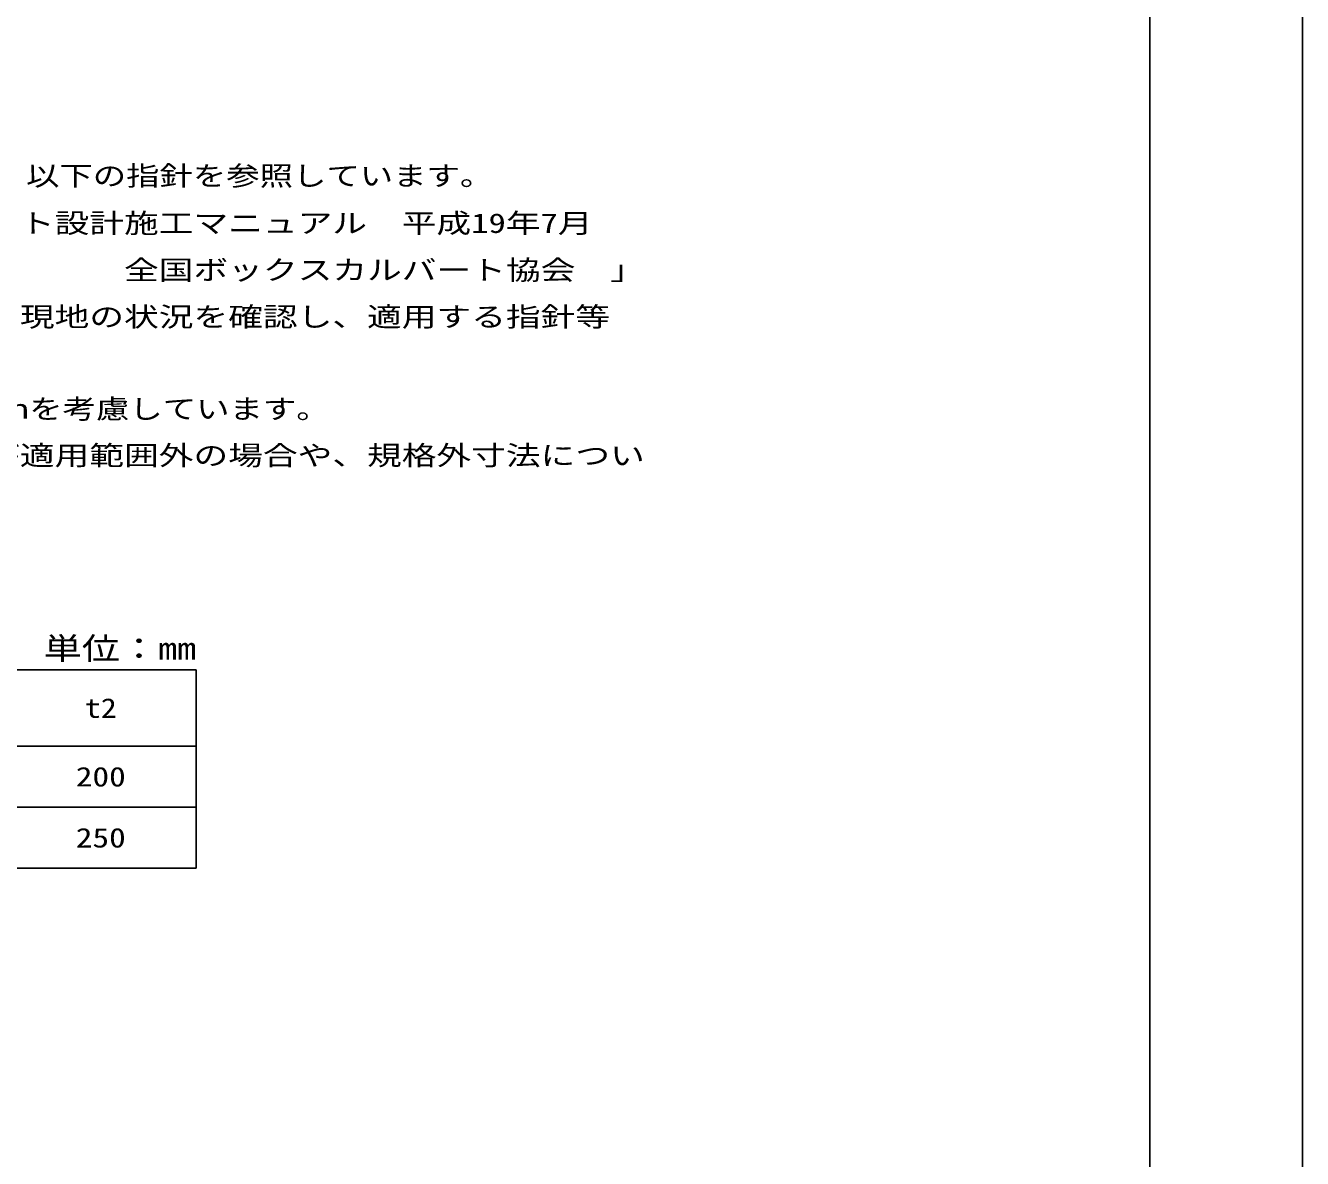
# Model space of a CAD drawing. Units: millimetres at full size; details may follow other scales. Extents: x 0 to 25230, y 0 to 17820.
# Drawn here: x 20209 to 25230, y 4455 to 8910 of the extents above; entities that cross this region are included whole.
import ezdxf
from ezdxf.enums import TextEntityAlignment as Align

# ---------------------------------------------------------------- set-up
doc = ezdxf.new("R2010")
doc.units = ezdxf.units.MM
doc.layers.add('D-DOC', color=7, linetype='Continuous', lineweight=25)
doc.layers.add('D-TTL', color=2, linetype='Continuous', lineweight=25)
doc.layers.add('D-MTR', color=7, linetype='Continuous')
doc.styles.add('ＭＳ ゴシック', font='')
doc.styles.get('ＭＳ ゴシック').set_extended_font_data('MS Gothic')

msp = doc.modelspace()

# ---------------------------------------------------------------- linework, layer by layer
at = {"layer": 'D-DOC'}
for p, q in [((17730, 6376.168), (20880, 6376.168)), ((20880, 6376.168), (20880, 5596.168)), ((17730, 6076.168), (20880, 6076.168)), ((17730, 5836.168), (20880, 5836.168)), ((17730, 5596.168), (20880, 5596.168))]:
    msp.add_line(p, q, dxfattribs=at)
at = {"layer": 'D-TTL'}
for points in [[(0, 0), (25230, 0), (25230, 17820), (0, 17820)], [(600, 600), (24630, 600), (24630, 17220), (600, 17220)]]:
    msp.add_lwpolyline(points, close=True, dxfattribs=at)

# ---------------------------------------------------------------- texts
at = {"layer": 'D-DOC', "style": 'ＭＳ ゴシック'}
for s, width, p in [('※１．ボックスカルバートの基礎形状は、以下の指針を参照しています。', 1.25, (17717.208, 8257.523)), ('\u3000\u3000\u3000「プレキャストボックスカルバート設計施工マニュアル\u3000平成19年7月', 1.3, (17730, 8071.33)), ('\u3000\u3000\u3000\u3000\u3000\u3000\u3000\u3000\u3000\u3000\u3000\u3000\u3000\u3000\u3000\u3000\u3000\u3000\u3000\u3000\u3000全国ボックスカルバート協会\u3000」', 1.3, (17730, 7887.269)), ('\u3000２．基礎の形状は、ボックスの反力や現地の状況を確認し、適用する指針等', 1.3, (17730, 7703.208)), ('\u3000３．製品を敷設する際、施工目地５ｍｍを考慮しています。', 1.25, (17730, 7340.949)), ('\u3000４．活荷重や土被りなどの設計条件が適用範囲外の場合や、規格外寸法につい', 1.3, (17730, 7157.954))]:
    msp.add_text(s, height=76.98, dxfattribs=dict(at, width=width)).set_placement(p, align=Align.BOTTOM_LEFT)
for s, width, p in [('t2', 1.2, (20505, 6226.168)), ('200', 1.25, (20505, 5956.168)), ('250', 1.25, (20505, 5716.168))]:
    msp.add_text(s, height=76.98, dxfattribs=dict(at, width=width)).set_placement(p, align=Align.MIDDLE_CENTER)
at = {"layer": 'D-MTR', "style": 'ＭＳ ゴシック', "width": 1.25}
msp.add_text('単位：mm', height=87.98, dxfattribs=at).set_placement((20880, 6390.168), align=Align.BOTTOM_RIGHT)

doc.saveas('drawing.dxf')
